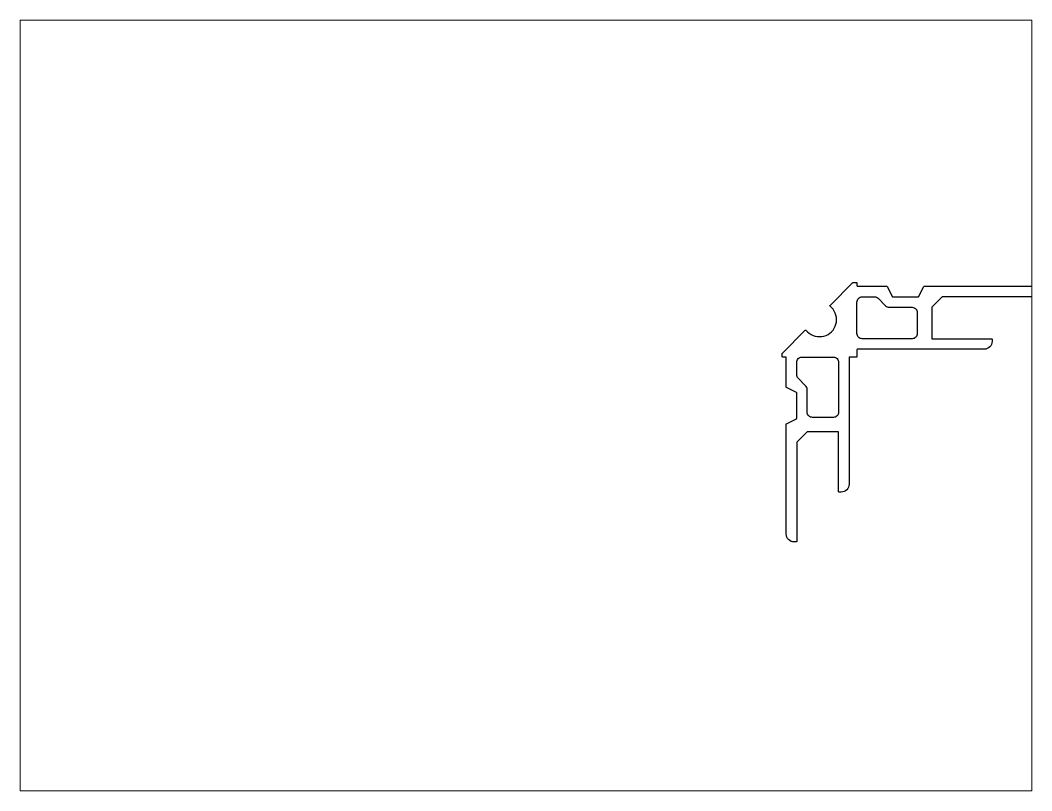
# Paper-space layout 'Layout1' of a CAD drawing. Extents: x 27 to 240, y 20 to 183.
# The model-space entities are those that its viewports show. They can reach past a viewport. Long polylines and large blocks are cut down to what shows.
import ezdxf

# ---------------------------------------------------------------- set-up
doc = ezdxf.new("R2010")
doc.units = 0
doc.header["$LTSCALE"] = 15
doc.layers.get('0').update_dxf_attribs({"linetype": 'CONTINUOUS'})

msp = doc.modelspace()

# ---------------------------------------------------------------- linework, layer by layer
msp.add_lwpolyline([(387.03, 171.76), (349.23, 171.76), (345.23, 167.76), (345.23, 155.76), (368.03, 155.76, -0.414214), (368.23, 155.56), (368.23, 154.76, -0.414214), (365.23, 151.76), (316.93, 151.76, 0.414214), (316.73, 151.56), (316.73, 148.96, -0.414214), (316.53, 148.76), (313.93, 148.76, 0.414214), (313.73, 148.56), (313.73, 100.26, -0.414214), (310.73, 97.26), (309.93, 97.26, -0.414214), (309.73, 97.46), (309.73, 120.26), (297.73, 120.26), (293.73, 116.26), (293.73, 78.46, -0.414214), (293.53, 78.26), (292.73, 78.26, -0.414214), (289.73, 81.26), (289.73, 123.14, -0.284079), (289.84, 123.32), (293.62, 125.21, 0.284079), (293.73, 125.39), (293.73, 135.14, 0.284079), (293.62, 135.32), (289.84, 137.21, -0.284079), (289.73, 137.39), (289.73, 148.56, 0.414214), (289.53, 148.76), (288.43, 148.76, -0.414214), (288.23, 148.96), (288.23, 150.18, -0.198912), (288.29, 150.32), (297, 159.03, -0.414214), (297.28, 159.03), (297.85, 158.46, 1), (307.04, 167.65), (306.47, 168.22, -0.414214), (306.47, 168.5), (315.18, 177.21, -0.198912), (315.32, 177.26), (316.53, 177.26, -0.414214), (316.73, 177.06), (316.73, 175.96, 0.414214), (316.93, 175.76), (328.11, 175.76, -0.284079), (328.29, 175.65), (330.23, 171.76), (340.23, 171.76), (342.18, 175.65, -0.284079), (342.36, 175.76), (384.23, 175.76, -0.414214), (387.23, 172.76)], format="xyb")
for points in [[(339.73, 157.76, -0.414214), (337.73, 155.76), (318.73, 155.76, -0.414214), (316.73, 157.76), (316.73, 169.76, -0.414214), (318.73, 171.76), (323.41, 171.76, -0.198912), (324.82, 171.18), (327.65, 168.35, 0.198912), (329.06, 167.76), (337.73, 167.76, -0.414214), (339.73, 165.76)], [(299.73, 125.76, -0.414214), (297.73, 127.76), (297.73, 136.44, 0.198912), (297.15, 137.85), (294.32, 140.68, -0.198912), (293.73, 142.09), (293.73, 146.76, -0.414214), (295.73, 148.76), (307.73, 148.76, -0.414214), (309.73, 146.76), (309.73, 127.76, -0.414214), (307.73, 125.76)]]:
    msp.add_lwpolyline(points, format="xyb", close=True)

psp = doc.layouts.get("Layout1")

# ---------------------------------------------------------------- viewports
at = {"layer": '0', "color": 0, "linetype": 'BYBLOCK', "ltscale": 0.05}
psp.add_viewport(center=(133.35, 101.6), size=(213.36, 162.56), view_center_point=(190.51, 130.3), view_height=293.8955, dxfattribs=at)

doc.saveas('drawing.dxf')
